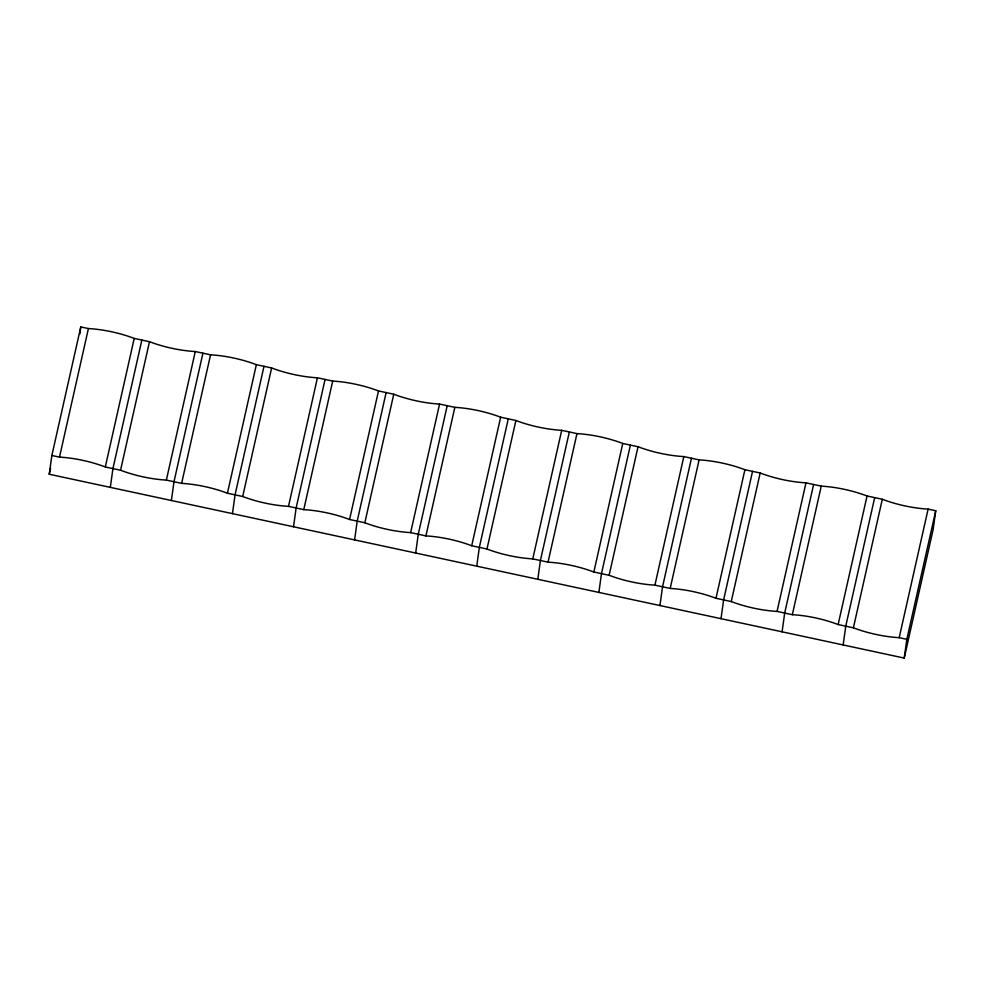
<?xml version="1.0" encoding="UTF-8"?>
<svg xmlns="http://www.w3.org/2000/svg" width="985" height="985" viewBox="0 0 985 985"><rect width="100%" height="100%" fill="white"/><g stroke="black" fill="none" stroke-linecap="round" stroke-linejoin="round"><path stroke-width="1.48" d="M49.25 474.241L51.86 455.476L80.782 326.921L88.416 328.559A56.083 18.937 12.7 0 1 134.219 338.409L149.486 341.696A56.083 18.937 12.7 0 0 195.289 351.534L210.556 354.822A56.083 18.937 12.7 0 1 256.359 364.672L271.626 367.959A56.083 18.937 12.7 0 0 317.429 377.797L332.696 381.084A56.083 18.937 12.7 0 1 378.499 390.934L393.766 394.222A56.083 18.937 12.7 0 0 439.569 404.059L454.836 407.347A56.083 18.937 12.7 0 1 500.639 417.197L515.894 420.484A56.083 18.937 12.7 0 0 561.696 430.322L576.964 433.609A56.083 18.937 12.7 0 1 622.766 443.459L638.034 446.734A56.083 18.937 12.7 0 0 683.836 456.584L699.104 459.872A56.083 18.937 12.7 0 1 744.906 469.722L760.174 472.997A56.083 18.937 12.7 0 0 805.976 482.847L821.244 486.134A56.083 18.937 12.7 0 1 867.046 495.984L882.314 499.26A56.083 18.937 12.7 0 0 928.116 509.11L935.75 510.759L933.14 529.524L904.218 658.078L49.25 474.241L50.592 468.269M79.785 334.137L80.782 326.921M110.32 487.378L112.93 468.601L141.852 340.047M171.39 500.503L173.988 481.739L202.922 353.184M232.46 513.641L235.058 494.864L263.992 366.309M293.53 526.766L296.128 508.001L325.062 379.447M354.6 539.903L357.198 521.127L386.132 392.572M415.67 553.028L418.268 534.264L447.202 405.709M476.74 566.166L479.338 547.389L508.26 418.834M537.798 579.291L540.408 560.527L569.33 431.972M598.868 592.428L601.478 573.652L630.4 445.097M659.938 605.553L662.548 586.789L691.47 458.234M721.008 618.691L723.618 599.914L752.54 471.359M782.078 631.816L784.688 613.039L813.61 484.497M843.148 644.953L845.758 626.177L874.68 497.622M904.218 658.078L906.828 639.302L935.75 510.759M51.86 455.476L59.494 457.114L88.416 328.559M59.494 457.114A56.083 18.937 12.7 0 1 105.296 466.964L134.219 338.409M105.296 466.964L120.552 470.239L149.486 341.696M120.552 470.239A56.083 18.937 12.7 0 0 166.354 480.089L195.289 351.534M166.354 480.089L181.622 483.376L210.556 354.822M181.622 483.376A56.083 18.937 12.7 0 1 227.424 493.226L256.359 364.672M227.424 493.226L242.692 496.502L271.626 367.959M242.692 496.502A56.083 18.937 12.7 0 0 288.494 506.352L317.429 377.797M288.494 506.352L303.762 509.639L332.696 381.084M303.762 509.639A56.083 18.937 12.7 0 1 349.564 519.489L378.499 390.934M349.564 519.489L364.832 522.764L393.766 394.222M364.832 522.764A56.083 18.937 12.7 0 0 410.634 532.614L439.569 404.059M410.634 532.614L425.902 535.902L454.836 407.347M425.902 535.902A56.083 18.937 12.7 0 1 471.704 545.752L500.639 417.197M471.704 545.752L486.972 549.027L515.894 420.484M486.972 549.027A56.083 18.937 12.7 0 0 532.774 558.877L561.696 430.322M532.774 558.877L548.042 562.164L576.964 433.609M548.042 562.164A56.083 18.937 12.7 0 1 593.844 572.014L622.766 443.459M593.844 572.014L609.112 575.289L638.034 446.734M609.112 575.289A56.083 18.937 12.7 0 0 654.914 585.139L683.836 456.584M654.914 585.139L670.182 588.427L699.104 459.872M670.182 588.427A56.083 18.937 12.7 0 1 715.984 598.277L744.906 469.722M715.984 598.277L731.252 601.552L760.174 472.997M731.252 601.552A56.083 18.937 12.7 0 0 777.054 611.402L805.976 482.847M777.054 611.402L792.322 614.689L821.244 486.134M792.322 614.689A56.083 18.937 12.7 0 1 838.124 624.539L867.046 495.984M838.124 624.539L853.392 627.814L882.314 499.26M853.392 627.814A56.083 18.937 12.7 0 0 899.194 637.664L928.116 509.11M899.194 637.664L906.828 639.302"/></g></svg>
